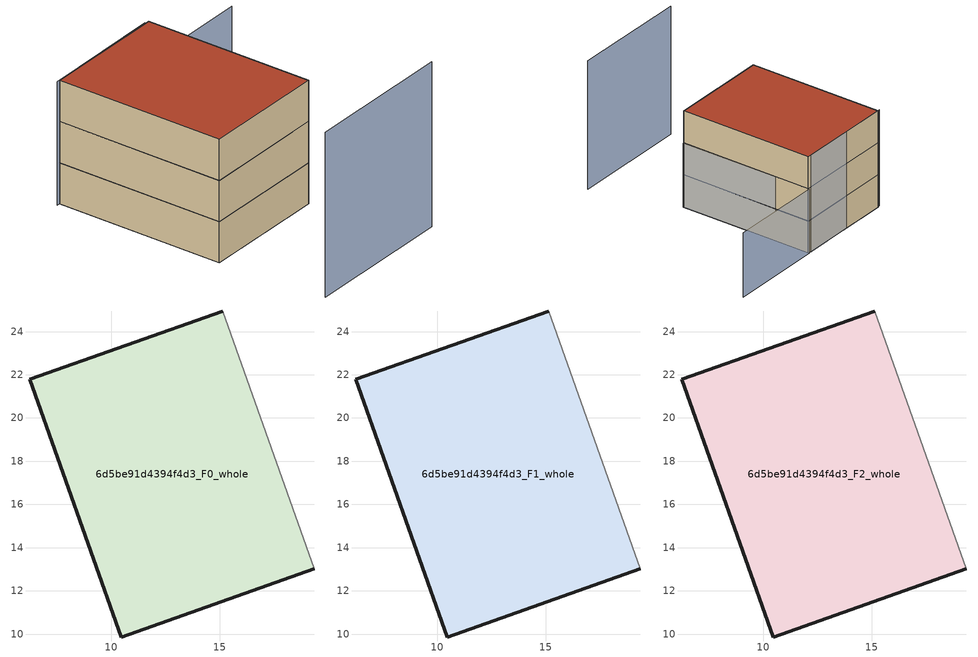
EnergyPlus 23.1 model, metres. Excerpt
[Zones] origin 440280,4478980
6d5be91d4394f4d3_F0_whole
 floor ground (EU_floor_Construction): 19.38,13.03 15.15,24.95 6.22,21.79 10.45,9.87 z0
 wall outside (EU_wall_Construction): 19.38,13.03 10.45,9.87 6.22,21.79 15.15,24.95 z0:3
 wall adiabatic (EU_wall_Construction): 15.15,24.95 19.38,13.03 z0:3
6d5be91d4394f4d3_F1_whole
 floor to 6d5be91d4394f4d3_F0_whole (EU_floor_Construction): 19.38,13.03 15.15,24.95 6.22,21.79 10.45,9.87 z3
 wall outside (EU_wall_Construction): 19.38,13.03 10.45,9.87 6.22,21.79 15.15,24.95 z3:6
 wall adiabatic (EU_wall_Construction): 15.15,24.95 19.38,13.03 z3:6
6d5be91d4394f4d3_F2_whole
 floor to 6d5be91d4394f4d3_F1_whole (EU_floor_Construction): 19.38,13.03 15.15,24.95 6.22,21.79 10.45,9.87 z6
 wall outside (EU_wall_Construction): 19.38,13.03 10.45,9.87 6.22,21.79 15.15,24.95 z6:9
 wall adiabatic (EU_wall_Construction): 15.15,24.95 19.38,13.03 z6:9
 roof outside (EU_roof_Construction): 15.15,24.95 19.38,13.03 10.45,9.87 6.22,21.79 z9
shading: 13.63,2.5 24.23,6.28 z0:12; 19.4,13.04 15.11,25.01 / 15.11,25.01 23.53,28.03 z0:6; 14.83,24.89 6.03,21.68 z0:9
[Building]
EU S2 Campaign: North Axis=0; Terrain=City; Solar Distribution=FullExterior
[Site:Location]
Madrid: Latitude=40.5; Longitude=-3.5; Time Zone=1; Elevation=609
[SizingPeriod:WeatherFileDays]
AnnualSizingPeriod: Begin Month=1; Begin Day of Month=1; End Month=12; End Day of Month=31; Day of Week for Start Day=Monday; Use Weather File Daylight Saving Period=No; Use Weather File Rain and Snow Indicators=No
[MATERIAL]
EU_InternalMass_Material: Roughness=MediumRough; Thickness=0.1; Conductivity=1; Density=1800; Specific Heat=900; Thermal Absorptance=0.9; Solar Absorptance=0.7; Visible Absorptance=0.7
[MATERIAL:NOMASS] Roughness=MediumRough; Thermal Absorptance=0.9; Solar Absorptance=0.7; Visible Absorptance=0.7
Name | Thermal Resistance
EU_wall_NoMass | 1.60022
EU_roof_NoMass | 1.57597
EU_floor_NoMass | 0.470652
[CONSTRUCTION]
EU_wall_Construction: EU_wall_NoMass
EU_roof_Construction: EU_roof_NoMass
EU_floor_Construction: EU_floor_NoMass
EU_InternalMass_Construction: EU_InternalMass_Material
[ZONE] Type=1; Multiplier=1; Ceiling Height=autocalculate; Floor Area=autocalculate; Part of Total Floor Area=Yes
Name | Volume
6d5be91d4394f4d3_F0_whole | 359.345
6d5be91d4394f4d3_F1_whole; 6d5be91d4394f4d3_F2_whole | 359.344
[INTERNALMASS] Construction=EU_InternalMass_Construction; Surface Area=119.782
Name | Zone or ZoneList
6d5be91d4394f4d3_F0_whole_EU_InternalMass | 6d5be91d4394f4d3_F0_whole
6d5be91d4394f4d3_F1_whole_EU_InternalMass | 6d5be91d4394f4d3_F1_whole
6d5be91d4394f4d3_F2_whole_EU_InternalMass | 6d5be91d4394f4d3_F2_whole
[OTHEREQUIPMENT] Fuel Type=Electricity; Design Level Calculation Method=Watts/Area; Power per Zone Floor Area=1; Fraction Latent=0; Fraction Radiant=0; Fraction Lost=0; Carbon Dioxide Generation Rate=0; EndUse Subcategory=EU_Step8_InternalGains
Name | Zone or ZoneList or Space or SpaceList | Schedule
EU_Step8_InternalGain_6d5be91d4394f4d3_F0_whole_f000 | 6d5be91d4394f4d3_F0_whole | EU_Step8_GainSchedule_6d5be91d4394f4d3_F0_whole_f000
EU_Step8_InternalGain_6d5be91d4394f4d3_F1_whole_f000 | 6d5be91d4394f4d3_F1_whole | EU_Step8_GainSchedule_6d5be91d4394f4d3_F1_whole_f000
EU_Step8_InternalGain_6d5be91d4394f4d3_F2_whole_f000 | 6d5be91d4394f4d3_F2_whole | EU_Step8_GainSchedule_6d5be91d4394f4d3_F2_whole_f000
[ZONEVENTILATION:DESIGNFLOWRATE] Schedule=EU_AlwaysOn; Design Flow Rate Calculation Method=AirChanges/Hour; Air Changes per Hour=0.480704; Ventilation Type=Natural; Fan Pressure Rise=0; Fan Total Efficiency=1; Constant Term Coefficient=1; Temperature Term Coefficient=0; Velocity Term Coefficient=0; Velocity Squared Term Coefficient=0; Minimum Indoor Temperature=-100; Maximum Indoor Temperature=100; Delta Temperature=-100; Minimum Outdoor Temperature=-100; Maximum Outdoor Temperature=100; Maximum Wind Speed=40
Name | Zone or ZoneList or Space or SpaceList
EU_ConstantAir_6d5be91d4394f4d3_F0_whole | 6d5be91d4394f4d3_F0_whole
EU_ConstantAir_6d5be91d4394f4d3_F1_whole | 6d5be91d4394f4d3_F1_whole
EU_ConstantAir_6d5be91d4394f4d3_F2_whole | 6d5be91d4394f4d3_F2_whole
[HVACTEMPLATE:THERMOSTAT] Constant Heating Setpoint=20; Constant Cooling Setpoint=50
EU_HeatOnly_6d5be91d4394f4d3_F0_whole; EU_HeatOnly_6d5be91d4394f4d3_F1_whole; EU_HeatOnly_6d5be91d4394f4d3_F2_whole
[HVACTEMPLATE:ZONE:IDEALLOADSAIRSYSTEM] System Availability Schedule=EU_AlwaysOn; Maximum Heating Supply Air Temperature=50; Minimum Cooling Supply Air Temperature=13; Maximum Heating Supply Air Humidity Ratio=0.0156; Minimum Cooling Supply Air Humidity Ratio=0.0077; Heating Limit=NoLimit; Cooling Limit=NoLimit; Heating Availability Schedule=EU_AlwaysOn; Cooling Availability Schedule=EU_CoolingOff; Dehumidification Control Type=ConstantSensibleHeatRatio; Cooling Sensible Heat Ratio=0.7; Dehumidification Setpoint=60; Humidification Control Type=None; Humidification Setpoint=30; Outdoor Air Method=None; Outdoor Air Flow Rate per Person=0.00944; Outdoor Air Flow Rate per Zone Floor Area=0; Outdoor Air Flow Rate per Zone=0; Demand Controlled Ventilation Type=None; Outdoor Air Economizer Type=NoEconomizer; Heat Recovery Type=None; Sensible Heat Recovery Effectiveness=0.7; Latent Heat Recovery Effectiveness=0.65
Name | Template Thermostat
6d5be91d4394f4d3_F0_whole | EU_HeatOnly_6d5be91d4394f4d3_F0_whole
6d5be91d4394f4d3_F1_whole | EU_HeatOnly_6d5be91d4394f4d3_F1_whole
6d5be91d4394f4d3_F2_whole | EU_HeatOnly_6d5be91d4394f4d3_F2_whole
[SIZING:ZONE] Zone Cooling Design Supply Air Temperature Input Method=SupplyAirTemperature; Zone Cooling Design Supply Air Temperature=13; Zone Heating Design Supply Air Temperature Input Method=SupplyAirTemperature; Zone Heating Design Supply Air Temperature=50; Zone Cooling Design Supply Air Humidity Ratio=0.008; Zone Heating Design Supply Air Humidity Ratio=0.008; Cooling Design Air Flow Method=DesignDay; Cooling Design Air Flow Rate=0; Cooling Minimum Air Flow per Zone Floor Area=0.000762; Cooling Minimum Air Flow=0; Cooling Minimum Air Flow Fraction=0.2; Heating Design Air Flow Method=DesignDay; Heating Design Air Flow Rate=0; Heating Maximum Air Flow per Zone Floor Area=0.002032; Heating Maximum Air Flow=0.141576; Heating Maximum Air Flow Fraction=0.3; Account for Dedicated Outdoor Air System=No; Dedicated Outdoor Air System Control Strategy=NeutralSupplyAir; Dedicated Outdoor Air Low Setpoint Temperature for Design=autosize; Dedicated Outdoor Air High Setpoint Temperature for Design=autosize; Zone Load Sizing Method=Sensible Load Only No Latent Load; Zone Latent Cooling Design Supply Air Humidity Ratio Input Method=HumidityRatioDifference; Zone Cooling Design Supply Air Humidity Ratio Difference=0.005; Zone Latent Heating Design Supply Air Humidity Ratio Input Method=HumidityRatioDifference; Zone Humidification Design Supply Air Humidity Ratio Difference=0.005
6d5be91d4394f4d3_F0_whole; 6d5be91d4394f4d3_F1_whole; 6d5be91d4394f4d3_F2_whole
[SCHEDULE:CONSTANT]
Name | Hourly Value
EU_AlwaysOn | 1
EU_CoolingOff | 0
[SCHEDULE:FILE] Column Number=1; Rows to Skip at Top=0; Number of Hours of Data=8760; Column Separator=Comma; Interpolate to Timestep=No; Minutes per Item=60; Adjust Schedule for Daylight Savings=Yes
Name | File
EU_Step8_GainSchedule_6d5be91d4394f4d3_F0_whole_f000 | ../../schedules/6d5be91d4394f4d3/6d5be91d4394f4d3_F0_whole_f000_gain.csv
EU_Step8_GainSchedule_6d5be91d4394f4d3_F1_whole_f000 | ../../schedules/6d5be91d4394f4d3/6d5be91d4394f4d3_F1_whole_f000_gain.csv
EU_Step8_GainSchedule_6d5be91d4394f4d3_F2_whole_f000 | ../../schedules/6d5be91d4394f4d3/6d5be91d4394f4d3_F2_whole_f000_gain.csv
